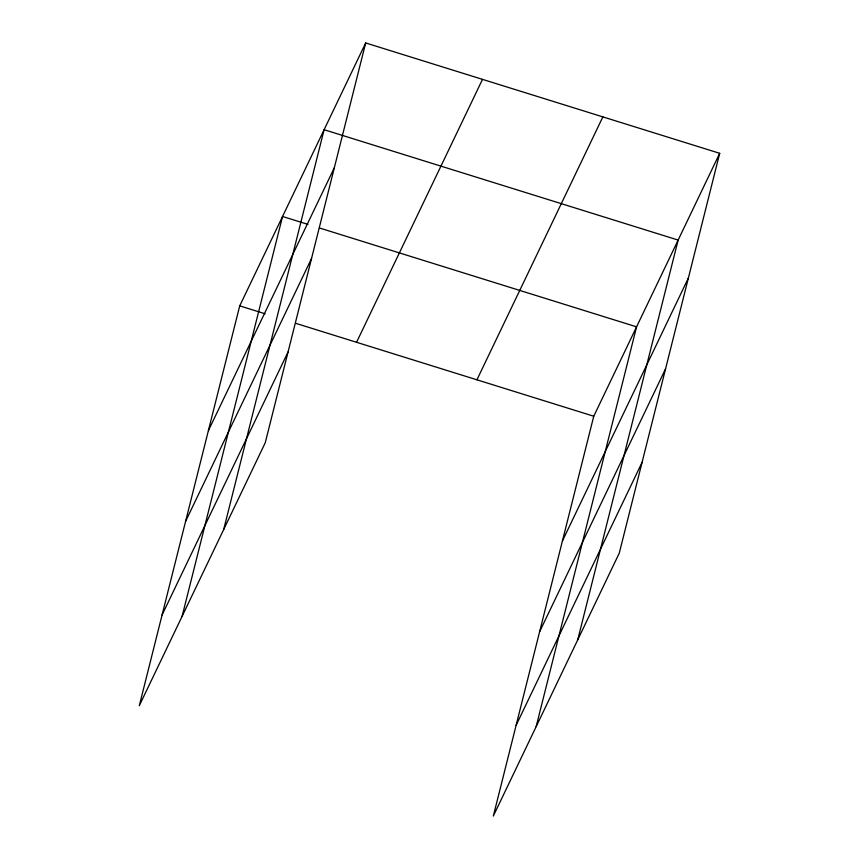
<?xml version="1.0" encoding="UTF-8"?>
<svg xmlns="http://www.w3.org/2000/svg" width="859" height="859" viewBox="0 0 859 859"><rect width="100%" height="100%" fill="white"/><g stroke="black" fill="none" stroke-linecap="round" stroke-linejoin="round"><path stroke-width="1.29" d="M365.676 42.95L239.725 305.868L139.298 705.69L265.248 442.772L365.676 42.95L719.702 153.31L619.275 553.132L493.324 816.05L593.752 416.228L719.702 153.31M182.119 616.29L282.547 216.479L307.952 224.392M223.684 529.531L324.111 129.709L678.138 240.08L577.71 639.891M536.145 726.66L636.573 326.839L319.376 227.957M208.393 430.627L334.334 167.709M185.587 521.392L311.538 258.473M162.104 614.915L288.044 351.997M356.56 342.29L482.5 79.372M476.928 379.807L602.868 116.888M562.42 540.987L688.36 278.069M539.613 631.762L665.564 368.844M516.13 725.275L642.07 462.357M239.725 305.868L265.12 313.782M295.603 323.285L593.752 416.228"/></g></svg>
